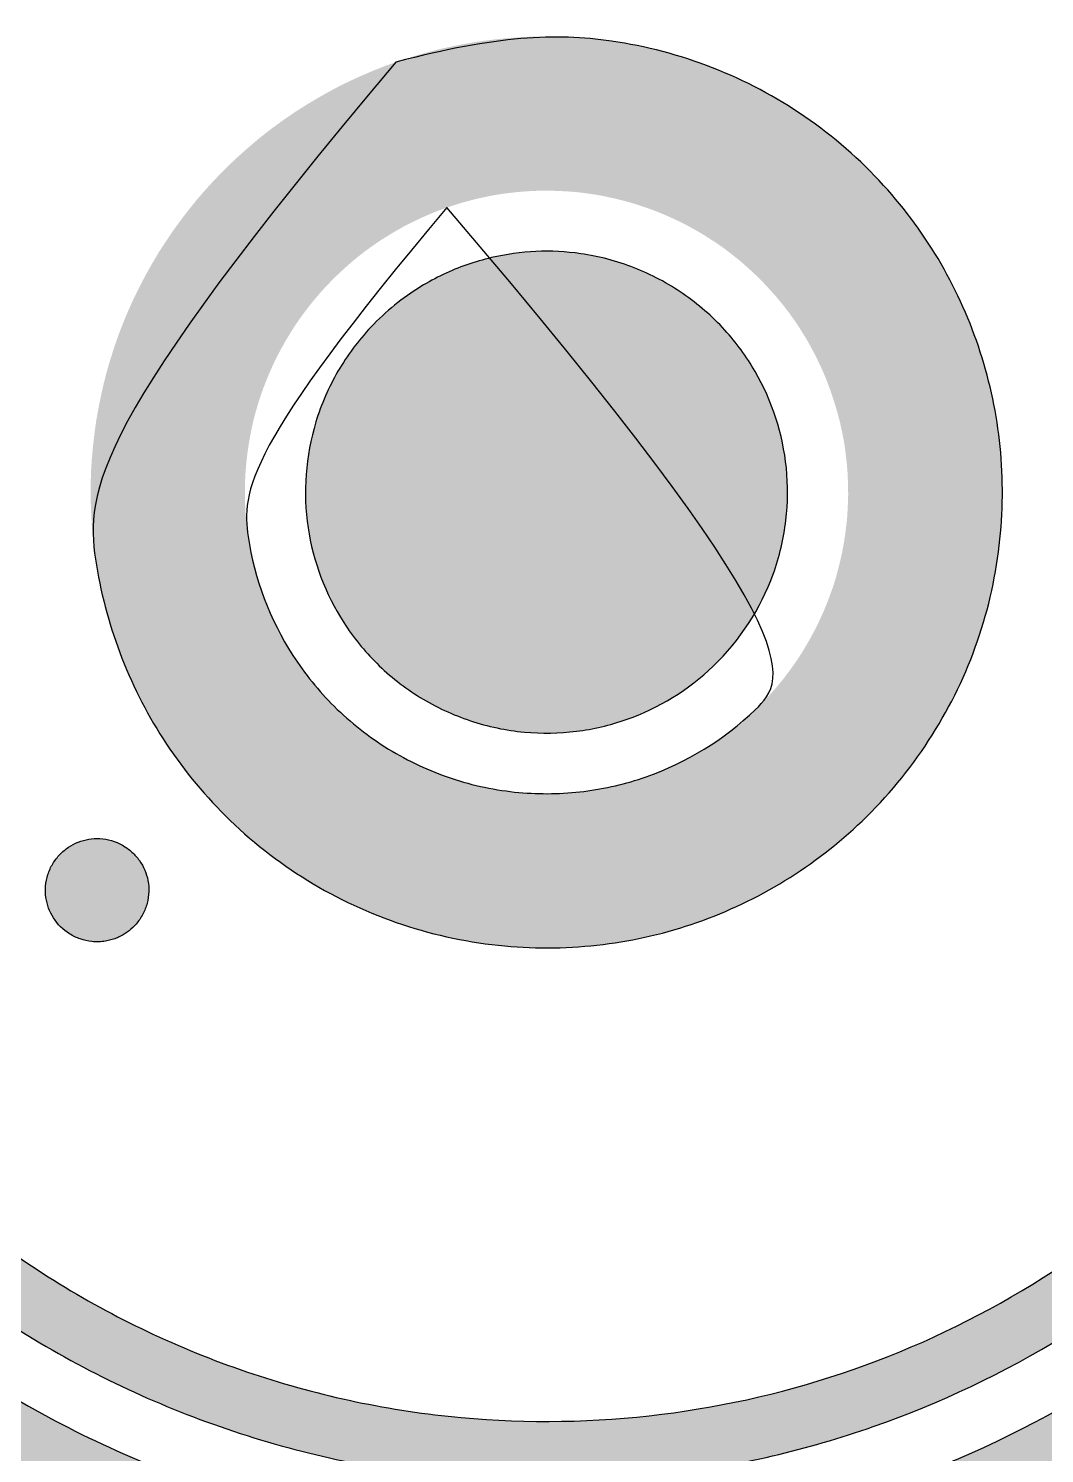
# Model space of a CAD drawing. Header units: inches. Extents: x -37.5 to 58.1, y -26.7 to 54.4.
# Drawn here: x -13.77 to -13.6928, y 30.5658 to 30.6742 of the extents above; entities that cross this region are included whole.
import ezdxf

# ---------------------------------------------------------------- set-up
doc = ezdxf.new("R2010")
doc.units = ezdxf.units.IN
doc.header["$MEASUREMENT"] = 0
doc.layers.add('Default', color=18, linetype='Continuous', true_color=0x000000)
doc.layers.add('etch clear acryl', color=18, linetype='Continuous', true_color=0x000000)

msp = doc.modelspace()

# ---------------------------------------------------------------- hatches: boundary and pattern name
at = {"layer": 'Default'}
h = msp.add_hatch(color=256, dxfattribs=at)
h.paths.add_polyline_path([(-13.81832, 30.65727), (-13.81863, 30.65572), (-13.81891, 30.65417), (-13.81917, 30.65262), (-13.81939, 30.65106), (-13.81959, 30.64949), (-13.81976, 30.64793), (-13.81991, 30.64636), (-13.82002, 30.64479), (-13.82011, 30.64321), (-13.82017, 30.64164), (-13.8202, 30.64006), (-13.8202, 30.63848), (-13.82018, 30.63691), (-13.82013, 30.63533), (-13.81994, 30.63219), (-13.81965, 30.62905), (-13.81925, 30.62592), (-13.81874, 30.62281), (-13.81812, 30.61972), (-13.81777, 30.61818), (-13.81739, 30.61665), (-13.81699, 30.61513), (-13.81656, 30.61361), (-13.8161, 30.6121), (-13.81562, 30.6106), (-13.81511, 30.60911), (-13.81457, 30.60763), (-13.81401, 30.60616), (-13.81342, 30.60469), (-13.8128, 30.60324), (-13.81216, 30.6018), (-13.8115, 30.60037), (-13.81081, 30.59896), (-13.81009, 30.59755), (-13.80935, 30.59616), (-13.8078, 30.59342), (-13.80615, 30.59073), (-13.80442, 30.5881), (-13.80259, 30.58553), (-13.80067, 30.58303), (-13.79968, 30.5818), (-13.79866, 30.5806), (-13.79763, 30.57941), (-13.79658, 30.57823), (-13.7955, 30.57708), (-13.79441, 30.57595), (-13.79329, 30.57483), (-13.79216, 30.57374), (-13.791, 30.57266), (-13.78983, 30.57161), (-13.78864, 30.57058), (-13.78743, 30.56957), (-13.7862, 30.56858), (-13.78496, 30.56761), (-13.77482, 30.55987), (-13.76758, 30.55433), (-13.76749, 30.55427), (-13.81061, 30.53832), (-13.79523, 30.49701), (-13.59271, 30.57237), (-13.64163, 30.61141), (-13.64405, 30.61334), (-13.64342, 30.61637), (-13.64253, 30.62061), (-13.64222, 30.62215), (-13.64194, 30.6237), (-13.64168, 30.62526), (-13.64146, 30.62682), (-13.64126, 30.62838), (-13.64109, 30.62995), (-13.64094, 30.63152), (-13.64083, 30.63309), (-13.64074, 30.63467), (-13.64068, 30.63624), (-13.64065, 30.63782), (-13.64065, 30.63939), (-13.64067, 30.64097), (-13.64072, 30.64254), (-13.64091, 30.64569), (-13.6412, 30.64883), (-13.6416, 30.65196), (-13.64211, 30.65507), (-13.64273, 30.65816), (-13.64308, 30.6597), (-13.64346, 30.66123), (-13.64386, 30.66275), (-13.64429, 30.66427), (-13.64475, 30.66578), (-13.64523, 30.66728), (-13.64574, 30.66877), (-13.64628, 30.67025), (-13.64684, 30.67172), (-13.64743, 30.67318), (-13.64805, 30.67463), (-13.64869, 30.67607), (-13.64935, 30.6775), (-13.65004, 30.67892), (-13.65076, 30.68032), (-13.6515, 30.68171), (-13.65305, 30.68446), (-13.6547, 30.68715), (-13.65644, 30.68978), (-13.65826, 30.69234), (-13.66018, 30.69485), (-13.66117, 30.69607), (-13.66219, 30.69728), (-13.66322, 30.69847), (-13.66427, 30.69964), (-13.66535, 30.7008), (-13.66644, 30.70193), (-13.66756, 30.70304), (-13.66869, 30.70414), (-13.66985, 30.70521), (-13.67102, 30.70627), (-13.67221, 30.7073), (-13.67342, 30.70831), (-13.67465, 30.7093), (-13.67589, 30.71026), (-13.67934, 30.71289), (-13.6818, 30.71477), (-13.68123, 30.71781), (-13.66972, 30.77934), (-13.87225, 30.70398), (-13.85687, 30.66267), (-13.81382, 30.67879), (-13.81384, 30.67868), (-13.81571, 30.66976)], flags=0)
h.paths.add_polyline_path([(-13.75698, 30.71432), (-13.75897, 30.71359), (-13.76093, 30.71281), (-13.76288, 30.71198), (-13.76481, 30.7111), (-13.76671, 30.71017), (-13.76858, 30.70919), (-13.77043, 30.70816), (-13.77225, 30.70708), (-13.77451, 30.70566), (-13.77671, 30.70415), (-13.77886, 30.70258), (-13.78095, 30.70093), (-13.78299, 30.69922), (-13.78498, 30.69744), (-13.7869, 30.69559), (-13.78876, 30.69368), (-13.79031, 30.69199), (-13.7918, 30.69025), (-13.79325, 30.68848), (-13.79465, 30.68666), (-13.79599, 30.6848), (-13.79729, 30.6829), (-13.79852, 30.68097), (-13.7997, 30.679), (-13.80082, 30.677), (-13.80189, 30.67497), (-13.80289, 30.67291), (-13.80384, 30.67082), (-13.80473, 30.6687), (-13.80555, 30.66656), (-13.80631, 30.6644), (-13.80701, 30.66222), (-13.80763, 30.66009), (-13.80818, 30.65795), (-13.80868, 30.65579), (-13.80911, 30.65362), (-13.80949, 30.65144), (-13.8098, 30.64924), (-13.81006, 30.64704), (-13.81025, 30.64484), (-13.81039, 30.64263), (-13.81046, 30.64041), (-13.81047, 30.6382), (-13.81042, 30.63598), (-13.81031, 30.63377), (-13.81014, 30.63157), (-13.80991, 30.62936), (-13.80961, 30.62717), (-13.80927, 30.62508), (-13.80888, 30.623), (-13.80843, 30.62093), (-13.80792, 30.61888), (-13.80736, 30.61684), (-13.80675, 30.61481), (-13.80608, 30.6128), (-13.80536, 30.61081), (-13.80459, 30.60884), (-13.80377, 30.60689), (-13.80289, 30.60496), (-13.80197, 30.60306), (-13.80099, 30.60118), (-13.79997, 30.59933), (-13.7989, 30.5975), (-13.79778, 30.59571), (-13.79658, 30.59389), (-13.79533, 30.59211), (-13.79403, 30.59037), (-13.79268, 30.58866), (-13.79129, 30.58699), (-13.78985, 30.58536), (-13.78837, 30.58376), (-13.78684, 30.58221), (-13.78519, 30.58062), (-13.78349, 30.57908), (-13.78175, 30.57759), (-13.77997, 30.57614), (-13.77814, 30.57475), (-13.77628, 30.57341), (-13.77438, 30.57213), (-13.77245, 30.5709), (-13.77047, 30.56973), (-13.76847, 30.56861), (-13.76644, 30.56755), (-13.76437, 30.56655), (-13.76228, 30.56562), (-13.76017, 30.56474), (-13.75802, 30.56392), (-13.75586, 30.56316), (-13.75367, 30.56247), (-13.75147, 30.56184), (-13.74924, 30.56127), (-13.74701, 30.56077), (-13.74475, 30.56033), (-13.74249, 30.55996), (-13.74022, 30.55965), (-13.73794, 30.5594), (-13.73579, 30.55924), (-13.73364, 30.55913), (-13.73148, 30.55907), (-13.72933, 30.55908), (-13.72717, 30.55915), (-13.72502, 30.55927), (-13.72287, 30.55945), (-13.72073, 30.55969), (-13.71863, 30.55998), (-13.71654, 30.56032), (-13.71447, 30.56072), (-13.7124, 30.56118), (-13.71034, 30.56169), (-13.7083, 30.56225), (-13.70628, 30.56287), (-13.70427, 30.56354), (-13.70227, 30.56427), (-13.70028, 30.56506), (-13.69832, 30.5659), (-13.69637, 30.56679), (-13.69446, 30.56773), (-13.69257, 30.56873), (-13.6907, 30.56977), (-13.68887, 30.57086), (-13.68706, 30.572), (-13.68529, 30.57319), (-13.68354, 30.57443), (-13.68184, 30.57571), (-13.68016, 30.57704), (-13.67852, 30.57841), (-13.67692, 30.57982), (-13.67536, 30.58128), (-13.67373, 30.58289), (-13.67215, 30.58455), (-13.67061, 30.58625), (-13.66912, 30.58799), (-13.66769, 30.58978), (-13.6663, 30.59161), (-13.66497, 30.59348), (-13.66369, 30.59538), (-13.66247, 30.59732), (-13.6613, 30.5993), (-13.66019, 30.6013), (-13.65914, 30.60334), (-13.65814, 30.60541), (-13.65721, 30.6075), (-13.65633, 30.60962), (-13.65552, 30.61177), (-13.65477, 30.61393), (-13.65409, 30.61612), (-13.65346, 30.61833), (-13.6529, 30.62055), (-13.65241, 30.6228), (-13.65198, 30.62505), (-13.65162, 30.62731), (-13.65131, 30.62959), (-13.65109, 30.63175), (-13.65092, 30.63392), (-13.65082, 30.63609), (-13.65077, 30.63827), (-13.65078, 30.64044), (-13.65085, 30.64262), (-13.65098, 30.64479), (-13.65117, 30.64696), (-13.65141, 30.64906), (-13.65171, 30.65115), (-13.65206, 30.65324), (-13.65247, 30.65532), (-13.65293, 30.65738), (-13.65345, 30.65943), (-13.65402, 30.66147), (-13.65465, 30.66349), (-13.65532, 30.6655), (-13.65605, 30.66749), (-13.65684, 30.66945), (-13.65767, 30.6714), (-13.65855, 30.67332), (-13.65949, 30.67522), (-13.66047, 30.67709), (-13.66151, 30.67894), (-13.6626, 30.68077), (-13.66374, 30.68258), (-13.66494, 30.68435), (-13.66617, 30.68609), (-13.66746, 30.6878), (-13.66879, 30.68947), (-13.67016, 30.6911), (-13.67158, 30.6927), (-13.67315, 30.69438), (-13.67477, 30.696), (-13.67643, 30.69758), (-13.67814, 30.69911), (-13.67989, 30.7006), (-13.68168, 30.70203), (-13.68352, 30.70341), (-13.68539, 30.70473), (-13.68729, 30.706), (-13.68924, 30.70722), (-13.69121, 30.70838), (-13.69322, 30.70948), (-13.69526, 30.71053), (-13.69733, 30.71152), (-13.69943, 30.71244), (-13.70155, 30.71331), (-13.7037, 30.71411), (-13.70587, 30.71486), (-13.70806, 30.71554), (-13.71027, 30.71615), (-13.7125, 30.71671), (-13.71474, 30.7172), (-13.717, 30.71762), (-13.71926, 30.71798), (-13.72111, 30.71822), (-13.72296, 30.71842), (-13.72481, 30.71858), (-13.72667, 30.71869), (-13.72853, 30.71876), (-13.73039, 30.71879), (-13.73226, 30.71877), (-13.73412, 30.71871), (-13.73597, 30.71861), (-13.73783, 30.71846), (-13.73968, 30.71827), (-13.74153, 30.71804), (-13.74337, 30.71777), (-13.74521, 30.71745), (-13.74703, 30.71709), (-13.74885, 30.71668), (-13.7509, 30.71617), (-13.75294, 30.71561), (-13.75497, 30.71499)], flags=0)
h = msp.add_hatch(color=256, dxfattribs=at)
h.paths.add_polyline_path([(-13.75546, 30.70997), (-13.75733, 30.70928), (-13.75919, 30.70855), (-13.76102, 30.70777), (-13.76284, 30.70694), (-13.76463, 30.70606), (-13.76639, 30.70514), (-13.76814, 30.70417), (-13.76985, 30.70315), (-13.77198, 30.70181), (-13.77405, 30.70039), (-13.77608, 30.69891), (-13.77805, 30.69736), (-13.77997, 30.69574), (-13.78184, 30.69406), (-13.78365, 30.69232), (-13.78541, 30.69053), (-13.78686, 30.68893), (-13.78828, 30.68729), (-13.78964, 30.68562), (-13.79096, 30.6839), (-13.79222, 30.68215), (-13.79344, 30.68036), (-13.79461, 30.67854), (-13.79572, 30.67669), (-13.79678, 30.6748), (-13.79778, 30.67289), (-13.79873, 30.67095), (-13.79962, 30.66898), (-13.80045, 30.66699), (-13.80123, 30.66497), (-13.80195, 30.66293), (-13.80261, 30.66088), (-13.80319, 30.65887), (-13.80371, 30.65685), (-13.80418, 30.65482), (-13.80459, 30.65277), (-13.80494, 30.65071), (-13.80524, 30.64865), (-13.80548, 30.64657), (-13.80566, 30.6445), (-13.80579, 30.64241), (-13.80585, 30.64033), (-13.80587, 30.63824), (-13.80582, 30.63615), (-13.80572, 30.63407), (-13.80555, 30.63199), (-13.80533, 30.62991), (-13.80506, 30.62785), (-13.80474, 30.62588), (-13.80436, 30.62392), (-13.80394, 30.62197), (-13.80346, 30.62004), (-13.80293, 30.61811), (-13.80236, 30.6162), (-13.80173, 30.61431), (-13.80105, 30.61243), (-13.80032, 30.61058), (-13.79955, 30.60874), (-13.79873, 30.60692), (-13.79785, 30.60513), (-13.79694, 30.60336), (-13.79597, 30.60161), (-13.79496, 30.59989), (-13.79391, 30.5982), (-13.79277, 30.59649), (-13.79159, 30.59481), (-13.79037, 30.59317), (-13.7891, 30.59156), (-13.78779, 30.58999), (-13.78643, 30.58845), (-13.78504, 30.58695), (-13.7836, 30.58548), (-13.78204, 30.58398), (-13.78044, 30.58253), (-13.7788, 30.58112), (-13.77712, 30.57976), (-13.7754, 30.57845), (-13.77365, 30.57719), (-13.77186, 30.57598), (-13.77003, 30.57482), (-13.76818, 30.57372), (-13.76629, 30.57267), (-13.76437, 30.57167), (-13.76243, 30.57073), (-13.76046, 30.56984), (-13.75846, 30.56902), (-13.75644, 30.56825), (-13.7544, 30.56753), (-13.75234, 30.56688), (-13.75027, 30.56629), (-13.74817, 30.56575), (-13.74606, 30.56528), (-13.74394, 30.56486), (-13.74181, 30.56451), (-13.73967, 30.56422), (-13.73752, 30.56399), (-13.73549, 30.56383), (-13.73346, 30.56373), (-13.73143, 30.56368), (-13.7294, 30.56369), (-13.72737, 30.56375), (-13.72534, 30.56386), (-13.72332, 30.56403), (-13.7213, 30.56426), (-13.71932, 30.56453), (-13.71736, 30.56485), (-13.7154, 30.56523), (-13.71345, 30.56566), (-13.71151, 30.56614), (-13.70959, 30.56667), (-13.70768, 30.56725), (-13.70579, 30.56789), (-13.7039, 30.56858), (-13.70203, 30.56932), (-13.70018, 30.57011), (-13.69835, 30.57095), (-13.69654, 30.57184), (-13.69476, 30.57277), (-13.693, 30.57376), (-13.69128, 30.57479), (-13.68957, 30.57586), (-13.6879, 30.57698), (-13.68626, 30.57815), (-13.68465, 30.57936), (-13.68307, 30.58061), (-13.68153, 30.5819), (-13.68002, 30.58323), (-13.67855, 30.5846), (-13.67701, 30.58612), (-13.67552, 30.58768), (-13.67407, 30.58929), (-13.67267, 30.59093), (-13.67132, 30.59262), (-13.67001, 30.59434), (-13.66876, 30.5961), (-13.66755, 30.59789), (-13.6664, 30.59972), (-13.6653, 30.60158), (-13.66425, 30.60347), (-13.66326, 30.60539), (-13.66232, 30.60734), (-13.66144, 30.60931), (-13.66062, 30.61131), (-13.65985, 30.61333), (-13.65915, 30.61537), (-13.6585, 30.61744), (-13.65791, 30.61952), (-13.65739, 30.62161), (-13.65692, 30.62373), (-13.65652, 30.62585), (-13.65617, 30.62798), (-13.65589, 30.63013), (-13.65568, 30.63217), (-13.65552, 30.63421), (-13.65542, 30.63626), (-13.65537, 30.63831), (-13.65538, 30.64036), (-13.65545, 30.64241), (-13.65557, 30.64445), (-13.65575, 30.64649), (-13.65598, 30.64847), (-13.65626, 30.65045), (-13.65659, 30.65241), (-13.65698, 30.65437), (-13.65741, 30.65632), (-13.6579, 30.65825), (-13.65844, 30.66017), (-13.65903, 30.66208), (-13.65967, 30.66397), (-13.66035, 30.66584), (-13.66109, 30.66769), (-13.66188, 30.66953), (-13.66271, 30.67134), (-13.66359, 30.67313), (-13.66452, 30.67489), (-13.66549, 30.67663), (-13.66652, 30.67836), (-13.6676, 30.68006), (-13.66872, 30.68173), (-13.66989, 30.68337), (-13.6711, 30.68498), (-13.67236, 30.68655), (-13.67365, 30.6881), (-13.67499, 30.6896), (-13.67647, 30.69118), (-13.67799, 30.69271), (-13.67956, 30.6942), (-13.68117, 30.69564), (-13.68282, 30.69704), (-13.68451, 30.69839), (-13.68623, 30.69969), (-13.688, 30.70094), (-13.68979, 30.70214), (-13.69162, 30.70328), (-13.69349, 30.70438), (-13.69538, 30.70542), (-13.6973, 30.7064), (-13.69925, 30.70733), (-13.70123, 30.7082), (-13.70323, 30.70902), (-13.70526, 30.70978), (-13.7073, 30.71048), (-13.70937, 30.71112), (-13.71145, 30.7117), (-13.71355, 30.71222), (-13.71566, 30.71268), (-13.71778, 30.71308), (-13.71992, 30.71342), (-13.72166, 30.71365), (-13.7234, 30.71384), (-13.72515, 30.71398), (-13.7269, 30.71409), (-13.72865, 30.71416), (-13.73041, 30.71418), (-13.73216, 30.71417), (-13.73391, 30.71411), (-13.73567, 30.71401), (-13.73742, 30.71388), (-13.73916, 30.7137), (-13.7409, 30.71348), (-13.74264, 30.71322), (-13.74436, 30.71292), (-13.74609, 30.71258), (-13.7478, 30.7122), (-13.74973, 30.71172), (-13.75166, 30.71119), (-13.75357, 30.7106)], flags=0)
h.paths.add_polyline_path([(-13.75394, 30.70562), (-13.75216, 30.70622), (-13.75037, 30.70676), (-13.74857, 30.70726), (-13.74675, 30.70772), (-13.74514, 30.70807), (-13.74352, 30.70839), (-13.7419, 30.70867), (-13.74027, 30.70892), (-13.73864, 30.70912), (-13.737, 30.70929), (-13.73536, 30.70942), (-13.73371, 30.70951), (-13.73207, 30.70956), (-13.73042, 30.70958), (-13.72877, 30.70955), (-13.72713, 30.70949), (-13.72548, 30.70939), (-13.72384, 30.70925), (-13.72221, 30.70908), (-13.72057, 30.70886), (-13.71857, 30.70854), (-13.71657, 30.70817), (-13.71459, 30.70774), (-13.71262, 30.70725), (-13.71067, 30.7067), (-13.70873, 30.7061), (-13.70681, 30.70544), (-13.70491, 30.70473), (-13.70303, 30.70396), (-13.70117, 30.70314), (-13.69934, 30.70227), (-13.69754, 30.70135), (-13.69576, 30.70037), (-13.69401, 30.69934), (-13.69229, 30.69827), (-13.6906, 30.69714), (-13.68895, 30.69597), (-13.68733, 30.69475), (-13.68574, 30.69348), (-13.68419, 30.69217), (-13.68268, 30.69082), (-13.68121, 30.68942), (-13.67978, 30.68798), (-13.67839, 30.6865), (-13.67714, 30.68509), (-13.67592, 30.68364), (-13.67474, 30.68216), (-13.67361, 30.68065), (-13.67251, 30.67911), (-13.67146, 30.67754), (-13.67045, 30.67595), (-13.66948, 30.67432), (-13.66856, 30.67269), (-13.66769, 30.67103), (-13.66686, 30.66935), (-13.66608, 30.66765), (-13.66535, 30.66593), (-13.66465, 30.66419), (-13.66401, 30.66243), (-13.66341, 30.66066), (-13.66286, 30.65887), (-13.66235, 30.65707), (-13.66189, 30.65525), (-13.66148, 30.65343), (-13.66112, 30.65159), (-13.66081, 30.64974), (-13.66055, 30.64789), (-13.66033, 30.64603), (-13.66017, 30.64411), (-13.66005, 30.64219), (-13.65999, 30.64027), (-13.65998, 30.63835), (-13.66002, 30.63642), (-13.66012, 30.6345), (-13.66026, 30.63258), (-13.66046, 30.63067), (-13.66073, 30.62865), (-13.66105, 30.62665), (-13.66143, 30.62466), (-13.66187, 30.62267), (-13.66236, 30.62071), (-13.66291, 30.61875), (-13.66352, 30.61682), (-13.66418, 30.6149), (-13.6649, 30.613), (-13.66567, 30.61112), (-13.6665, 30.60927), (-13.66738, 30.60744), (-13.66831, 30.60564), (-13.6693, 30.60387), (-13.67033, 30.60212), (-13.67141, 30.6004), (-13.67254, 30.59872), (-13.67372, 30.59707), (-13.67495, 30.59545), (-13.67622, 30.59387), (-13.67753, 30.59232), (-13.67889, 30.59082), (-13.68029, 30.58935), (-13.68174, 30.58793), (-13.68312, 30.58664), (-13.68453, 30.58539), (-13.68598, 30.58417), (-13.68746, 30.583), (-13.68897, 30.58187), (-13.69052, 30.58077), (-13.69209, 30.57972), (-13.69368, 30.57871), (-13.69531, 30.57775), (-13.69696, 30.57682), (-13.69863, 30.57594), (-13.70032, 30.57511), (-13.70204, 30.57432), (-13.70378, 30.57358), (-13.70554, 30.57288), (-13.70731, 30.57223), (-13.70909, 30.57164), (-13.71088, 30.57109), (-13.71268, 30.57059), (-13.7145, 30.57014), (-13.71633, 30.56974), (-13.71817, 30.56939), (-13.72002, 30.56908), (-13.72187, 30.56883), (-13.72377, 30.56862), (-13.72567, 30.56846), (-13.72757, 30.56835), (-13.72948, 30.56829), (-13.73138, 30.56828), (-13.73329, 30.56833), (-13.73519, 30.56843), (-13.73709, 30.56858), (-13.73911, 30.56879), (-13.74112, 30.56906), (-13.74312, 30.5694), (-13.74512, 30.56978), (-13.7471, 30.57023), (-13.74906, 30.57073), (-13.75101, 30.57129), (-13.75295, 30.5719), (-13.75486, 30.57257), (-13.75676, 30.57329), (-13.75863, 30.57407), (-13.76048, 30.5749), (-13.76231, 30.57578), (-13.76411, 30.57672), (-13.76588, 30.57771), (-13.76762, 30.57874), (-13.76933, 30.57983), (-13.77102, 30.58097), (-13.77266, 30.58215), (-13.77428, 30.58338), (-13.77586, 30.58466), (-13.7774, 30.58598), (-13.7789, 30.58735), (-13.78036, 30.58875), (-13.78171, 30.59013), (-13.78302, 30.59154), (-13.78429, 30.59298), (-13.78552, 30.59446), (-13.78671, 30.59597), (-13.78786, 30.59751), (-13.78897, 30.59909), (-13.79003, 30.60069), (-13.79102, 30.60228), (-13.79197, 30.60389), (-13.79288, 30.60553), (-13.79374, 30.6072), (-13.79456, 30.60888), (-13.79533, 30.61059), (-13.79606, 30.61231), (-13.79674, 30.61405), (-13.79738, 30.61582), (-13.79797, 30.61759), (-13.79851, 30.61939), (-13.799, 30.62119), (-13.79945, 30.62301), (-13.79985, 30.62484), (-13.8002, 30.62668), (-13.8005, 30.62853), (-13.80076, 30.63047), (-13.80097, 30.63241), (-13.80112, 30.63437), (-13.80122, 30.63632), (-13.80126, 30.63828), (-13.80125, 30.64024), (-13.80119, 30.6422), (-13.80107, 30.64416), (-13.8009, 30.64611), (-13.80067, 30.64805), (-13.80039, 30.64999), (-13.80006, 30.65192), (-13.79967, 30.65384), (-13.79924, 30.65575), (-13.79875, 30.65765), (-13.7982, 30.65953), (-13.79758, 30.66146), (-13.79691, 30.66338), (-13.79618, 30.66527), (-13.7954, 30.66714), (-13.79456, 30.66899), (-13.79367, 30.67081), (-13.79273, 30.67261), (-13.79173, 30.67438), (-13.79069, 30.67612), (-13.7896, 30.67783), (-13.78846, 30.67951), (-13.78727, 30.68115), (-13.78603, 30.68276), (-13.78475, 30.68433), (-13.78342, 30.68587), (-13.78205, 30.68737), (-13.78041, 30.68906), (-13.77871, 30.69069), (-13.77695, 30.69227), (-13.77515, 30.69378), (-13.77329, 30.69524), (-13.77139, 30.69663), (-13.76944, 30.69796), (-13.76745, 30.69922), (-13.76584, 30.70018), (-13.76421, 30.70109), (-13.76255, 30.70196), (-13.76086, 30.70278), (-13.75916, 30.70356), (-13.75744, 30.70429), (-13.7557, 30.70498)], flags=0)
h = msp.add_hatch(color=256, dxfattribs=at)
h.paths.add_polyline_path([(-13.74206, 30.67163), (-13.74292, 30.67132), (-13.74377, 30.67098), (-13.74462, 30.67062), (-13.74545, 30.67024), (-13.74628, 30.66984), (-13.74709, 30.66941), (-13.74789, 30.66896), (-13.74868, 30.66849), (-13.74966, 30.66788), (-13.75062, 30.66722), (-13.75155, 30.66654), (-13.75246, 30.66583), (-13.75334, 30.66508), (-13.7542, 30.66431), (-13.75504, 30.66351), (-13.75584, 30.66268), (-13.75651, 30.66195), (-13.75717, 30.66119), (-13.75779, 30.66042), (-13.7584, 30.65963), (-13.75898, 30.65883), (-13.75954, 30.658), (-13.76008, 30.65717), (-13.76059, 30.65631), (-13.76108, 30.65544), (-13.76154, 30.65456), (-13.76198, 30.65367), (-13.76239, 30.65276), (-13.76277, 30.65185), (-13.76313, 30.65092), (-13.76346, 30.64998), (-13.76376, 30.64903), (-13.76403, 30.64811), (-13.76427, 30.64718), (-13.76448, 30.64624), (-13.76467, 30.6453), (-13.76484, 30.64435), (-13.76497, 30.6434), (-13.76508, 30.64245), (-13.76517, 30.64149), (-13.76523, 30.64053), (-13.76526, 30.63957), (-13.76526, 30.63861), (-13.76524, 30.63765), (-13.76519, 30.63669), (-13.76512, 30.63573), (-13.76502, 30.63478), (-13.76489, 30.63383), (-13.76474, 30.63292), (-13.76457, 30.63202), (-13.76438, 30.63112), (-13.76416, 30.63023), (-13.76391, 30.62934), (-13.76365, 30.62847), (-13.76336, 30.62759), (-13.76305, 30.62673), (-13.76271, 30.62588), (-13.76235, 30.62503), (-13.76198, 30.62419), (-13.76157, 30.62337), (-13.76115, 30.62255), (-13.76071, 30.62175), (-13.76024, 30.62096), (-13.75976, 30.62018), (-13.75924, 30.61939), (-13.75869, 30.61862), (-13.75813, 30.61786), (-13.75755, 30.61712), (-13.75694, 30.6164), (-13.75632, 30.61569), (-13.75567, 30.615), (-13.75501, 30.61432), (-13.7543, 30.61363), (-13.75356, 30.61296), (-13.7528, 30.61232), (-13.75203, 30.61169), (-13.75124, 30.61109), (-13.75043, 30.61051), (-13.74961, 30.60995), (-13.74877, 30.60941), (-13.74791, 30.60891), (-13.74704, 30.60842), (-13.74616, 30.60796), (-13.74527, 30.60753), (-13.74436, 30.60712), (-13.74344, 30.60674), (-13.74251, 30.60639), (-13.74157, 30.60606), (-13.74062, 30.60576), (-13.73967, 30.60549), (-13.7387, 30.60524), (-13.73773, 30.60502), (-13.73675, 30.60483), (-13.73577, 30.60467), (-13.73479, 30.60453), (-13.7338, 30.60443), (-13.73286, 30.60436), (-13.73193, 30.60431), (-13.731, 30.60429), (-13.73006, 30.60429), (-13.72913, 30.60432), (-13.72819, 30.60437), (-13.72726, 30.60445), (-13.72633, 30.60455), (-13.72542, 30.60468), (-13.72452, 30.60483), (-13.72361, 30.605), (-13.72272, 30.6052), (-13.72183, 30.60542), (-13.72094, 30.60566), (-13.72006, 30.60593), (-13.71919, 30.60622), (-13.71832, 30.60654), (-13.71746, 30.60688), (-13.71661, 30.60725), (-13.71577, 30.60763), (-13.71493, 30.60804), (-13.71411, 30.60847), (-13.71331, 30.60893), (-13.71251, 30.6094), (-13.71173, 30.60989), (-13.71096, 30.61041), (-13.7102, 30.61095), (-13.70946, 30.6115), (-13.70873, 30.61208), (-13.70802, 30.61267), (-13.70733, 30.61329), (-13.70665, 30.61392), (-13.70594, 30.61462), (-13.70525, 30.61534), (-13.70459, 30.61607), (-13.70394, 30.61683), (-13.70332, 30.61761), (-13.70272, 30.6184), (-13.70214, 30.61921), (-13.70159, 30.62004), (-13.70106, 30.62088), (-13.70055, 30.62173), (-13.70007, 30.6226), (-13.69961, 30.62349), (-13.69918, 30.62439), (-13.69877, 30.62529), (-13.69839, 30.62621), (-13.69804, 30.62714), (-13.69772, 30.62808), (-13.69742, 30.62903), (-13.69715, 30.62999), (-13.69691, 30.63096), (-13.69669, 30.63193), (-13.69651, 30.63291), (-13.69635, 30.63389), (-13.69622, 30.63488), (-13.69612, 30.63581), (-13.69605, 30.63676), (-13.696, 30.6377), (-13.69598, 30.63864), (-13.69599, 30.63959), (-13.69602, 30.64053), (-13.69607, 30.64147), (-13.69615, 30.64241), (-13.69626, 30.64332), (-13.69639, 30.64423), (-13.69654, 30.64514), (-13.69672, 30.64604), (-13.69692, 30.64693), (-13.69714, 30.64782), (-13.69739, 30.64871), (-13.69766, 30.64958), (-13.69796, 30.65045), (-13.69827, 30.65132), (-13.69861, 30.65217), (-13.69897, 30.65301), (-13.69936, 30.65385), (-13.69976, 30.65467), (-13.70019, 30.65548), (-13.70064, 30.65629), (-13.70111, 30.65708), (-13.70161, 30.65786), (-13.70213, 30.65863), (-13.70266, 30.65939), (-13.70322, 30.66013), (-13.7038, 30.66085), (-13.70439, 30.66156), (-13.70501, 30.66226), (-13.70569, 30.66298), (-13.70639, 30.66369), (-13.70711, 30.66437), (-13.70786, 30.66504), (-13.70861, 30.66568), (-13.70939, 30.6663), (-13.71019, 30.6669), (-13.711, 30.66748), (-13.71183, 30.66803), (-13.71267, 30.66855), (-13.71353, 30.66906), (-13.7144, 30.66954), (-13.71528, 30.66999), (-13.71618, 30.67042), (-13.71709, 30.67082), (-13.71801, 30.6712), (-13.71894, 30.67154), (-13.71989, 30.67187), (-13.72084, 30.67216), (-13.7218, 30.67243), (-13.72276, 30.67267), (-13.72373, 30.67288), (-13.72471, 30.67307), (-13.72569, 30.67322), (-13.7265, 30.67333), (-13.7273, 30.67341), (-13.7281, 30.67348), (-13.72891, 30.67353), (-13.72972, 30.67356), (-13.73052, 30.67357), (-13.73133, 30.67357), (-13.73214, 30.67354), (-13.73295, 30.67349), (-13.73375, 30.67343), (-13.73455, 30.67335), (-13.73535, 30.67325), (-13.73615, 30.67313), (-13.73695, 30.67299), (-13.73774, 30.67283), (-13.73853, 30.67266), (-13.73942, 30.67244), (-13.74031, 30.67219), (-13.74119, 30.67192)], flags=0)
h.paths.add_polyline_path([(-13.73819, 30.66057), (-13.73761, 30.66076), (-13.73703, 30.66094), (-13.73644, 30.6611), (-13.73586, 30.66125), (-13.73533, 30.66136), (-13.73481, 30.66147), (-13.73428, 30.66156), (-13.73375, 30.66164), (-13.73322, 30.6617), (-13.73269, 30.66176), (-13.73216, 30.6618), (-13.73163, 30.66183), (-13.73109, 30.66185), (-13.73056, 30.66185), (-13.73002, 30.66184), (-13.72949, 30.66182), (-13.72896, 30.66179), (-13.72842, 30.66175), (-13.72789, 30.66169), (-13.72736, 30.66162), (-13.72671, 30.66152), (-13.72607, 30.66139), (-13.72542, 30.66125), (-13.72478, 30.66109), (-13.72415, 30.66092), (-13.72352, 30.66072), (-13.7229, 30.66051), (-13.72228, 30.66028), (-13.72167, 30.66003), (-13.72107, 30.65976), (-13.72047, 30.65948), (-13.71989, 30.65918), (-13.71931, 30.65886), (-13.71874, 30.65853), (-13.71819, 30.65818), (-13.71764, 30.65782), (-13.7171, 30.65744), (-13.71658, 30.65704), (-13.71606, 30.65663), (-13.71556, 30.6562), (-13.71507, 30.65576), (-13.71459, 30.65531), (-13.71413, 30.65484), (-13.71368, 30.65436), (-13.71327, 30.6539), (-13.71287, 30.65343), (-13.71249, 30.65296), (-13.71212, 30.65247), (-13.71177, 30.65197), (-13.71143, 30.65146), (-13.7111, 30.65094), (-13.71078, 30.65041), (-13.71049, 30.64988), (-13.7102, 30.64934), (-13.70994, 30.6488), (-13.70968, 30.64825), (-13.70944, 30.64769), (-13.70922, 30.64712), (-13.70901, 30.64655), (-13.70882, 30.64598), (-13.70864, 30.6454), (-13.70847, 30.64481), (-13.70832, 30.64422), (-13.70819, 30.64363), (-13.70807, 30.64304), (-13.70797, 30.64244), (-13.70789, 30.64184), (-13.70782, 30.64123), (-13.70776, 30.64061), (-13.70773, 30.63999), (-13.70771, 30.63936), (-13.7077, 30.63874), (-13.70772, 30.63811), (-13.70775, 30.63749), (-13.70779, 30.63687), (-13.70786, 30.63625), (-13.70795, 30.63559), (-13.70805, 30.63494), (-13.70817, 30.6343), (-13.70832, 30.63365), (-13.70848, 30.63302), (-13.70865, 30.63238), (-13.70885, 30.63175), (-13.70907, 30.63113), (-13.7093, 30.63052), (-13.70955, 30.62991), (-13.70982, 30.62931), (-13.7101, 30.62871), (-13.71041, 30.62813), (-13.71073, 30.62755), (-13.71106, 30.62699), (-13.71141, 30.62643), (-13.71178, 30.62588), (-13.71216, 30.62535), (-13.71256, 30.62482), (-13.71297, 30.62431), (-13.7134, 30.62381), (-13.71384, 30.62332), (-13.71429, 30.62284), (-13.71476, 30.62238), (-13.71521, 30.62196), (-13.71567, 30.62156), (-13.71614, 30.62116), (-13.71662, 30.62078), (-13.71711, 30.62041), (-13.71761, 30.62006), (-13.71812, 30.61972), (-13.71864, 30.61939), (-13.71916, 30.61908), (-13.7197, 30.61878), (-13.72024, 30.61849), (-13.72079, 30.61822), (-13.72135, 30.61797), (-13.72191, 30.61772), (-13.72248, 30.6175), (-13.72306, 30.61729), (-13.72364, 30.6171), (-13.72422, 30.61692), (-13.7248, 30.61676), (-13.72539, 30.61661), (-13.72599, 30.61648), (-13.72658, 30.61636), (-13.72718, 30.61627), (-13.72778, 30.61618), (-13.7284, 30.61611), (-13.72901, 30.61606), (-13.72963, 30.61603), (-13.73025, 30.61601), (-13.73087, 30.61601), (-13.73149, 30.61602), (-13.73211, 30.61605), (-13.73272, 30.6161), (-13.73338, 30.61617), (-13.73403, 30.61626), (-13.73468, 30.61637), (-13.73533, 30.61649), (-13.73597, 30.61664), (-13.73661, 30.6168), (-13.73724, 30.61698), (-13.73787, 30.61718), (-13.73849, 30.6174), (-13.7391, 30.61763), (-13.73971, 30.61788), (-13.74031, 30.61815), (-13.7409, 30.61844), (-13.74149, 30.61874), (-13.74206, 30.61906), (-13.74263, 30.6194), (-13.74318, 30.61975), (-13.74373, 30.62012), (-13.74426, 30.62051), (-13.74479, 30.62091), (-13.7453, 30.62132), (-13.7458, 30.62175), (-13.74629, 30.62219), (-13.74676, 30.62265), (-13.7472, 30.62309), (-13.74762, 30.62355), (-13.74804, 30.62402), (-13.74844, 30.6245), (-13.74882, 30.62499), (-13.7492, 30.62549), (-13.74955, 30.626), (-13.7499, 30.62652), (-13.75022, 30.62704), (-13.75053, 30.62756), (-13.75082, 30.62809), (-13.7511, 30.62863), (-13.75137, 30.62918), (-13.75162, 30.62973), (-13.75185, 30.63029), (-13.75208, 30.63086), (-13.75228, 30.63143), (-13.75247, 30.63201), (-13.75265, 30.63259), (-13.75281, 30.63317), (-13.75296, 30.63376), (-13.75308, 30.63436), (-13.7532, 30.63495), (-13.7533, 30.63555), (-13.75338, 30.63618), (-13.75345, 30.63681), (-13.7535, 30.63745), (-13.75353, 30.63808), (-13.75354, 30.63872), (-13.75354, 30.63935), (-13.75352, 30.63999), (-13.75348, 30.64062), (-13.75342, 30.64126), (-13.75335, 30.64189), (-13.75326, 30.64252), (-13.75315, 30.64314), (-13.75303, 30.64377), (-13.75289, 30.64439), (-13.75273, 30.645), (-13.75255, 30.64561), (-13.75235, 30.64624), (-13.75213, 30.64686), (-13.75189, 30.64747), (-13.75164, 30.64808), (-13.75137, 30.64868), (-13.75108, 30.64927), (-13.75077, 30.64986), (-13.75045, 30.65043), (-13.75011, 30.65099), (-13.74976, 30.65155), (-13.74939, 30.65209), (-13.749, 30.65263), (-13.7486, 30.65315), (-13.74818, 30.65366), (-13.74775, 30.65416), (-13.74731, 30.65464), (-13.74678, 30.65519), (-13.74622, 30.65572), (-13.74566, 30.65623), (-13.74507, 30.65673), (-13.74447, 30.6572), (-13.74385, 30.65765), (-13.74322, 30.65808), (-13.74257, 30.65849), (-13.74205, 30.6588), (-13.74152, 30.6591), (-13.74098, 30.65938), (-13.74044, 30.65964), (-13.73988, 30.6599), (-13.73932, 30.66014), (-13.73876, 30.66036)], flags=0)
for points in [[(-13.73667, 30.65622), (-13.73712, 30.65605), (-13.73758, 30.65587), (-13.73802, 30.65568), (-13.73846, 30.65548), (-13.7389, 30.65527), (-13.73933, 30.65504), (-13.73975, 30.65481), (-13.74017, 30.65456), (-13.74069, 30.65423), (-13.74119, 30.65389), (-13.74169, 30.65353), (-13.74217, 30.65315), (-13.74264, 30.65276), (-13.74309, 30.65235), (-13.74353, 30.65192), (-13.74396, 30.65149), (-13.74431, 30.6511), (-13.74466, 30.6507), (-13.74499, 30.65029), (-13.74531, 30.64988), (-13.74562, 30.64945), (-13.74591, 30.64901), (-13.7462, 30.64857), (-13.74647, 30.64812), (-13.74673, 30.64766), (-13.74697, 30.64719), (-13.7472, 30.64672), (-13.74742, 30.64624), (-13.74762, 30.64576), (-13.74781, 30.64527), (-13.74798, 30.64477), (-13.74814, 30.64427), (-13.74829, 30.64378), (-13.74841, 30.64329), (-13.74853, 30.6428), (-13.74863, 30.6423), (-13.74871, 30.6418), (-13.74878, 30.64129), (-13.74884, 30.64079), (-13.74889, 30.64028), (-13.74892, 30.63978), (-13.74894, 30.63927), (-13.74894, 30.63876), (-13.74893, 30.63825), (-13.7489, 30.63775), (-13.74886, 30.63724), (-13.74881, 30.63673), (-13.74874, 30.63623), (-13.74866, 30.63575), (-13.74857, 30.63527), (-13.74847, 30.6348), (-13.74835, 30.63433), (-13.74822, 30.63386), (-13.74808, 30.6334), (-13.74793, 30.63294), (-13.74777, 30.63248), (-13.74759, 30.63203), (-13.7474, 30.63158), (-13.7472, 30.63114), (-13.74699, 30.6307), (-13.74676, 30.63027), (-13.74653, 30.62984), (-13.74628, 30.62943), (-13.74603, 30.62901), (-13.74575, 30.6286), (-13.74546, 30.62819), (-13.74517, 30.62779), (-13.74486, 30.6274), (-13.74454, 30.62701), (-13.74421, 30.62664), (-13.74387, 30.62628), (-13.74352, 30.62592), (-13.74314, 30.62555), (-13.74275, 30.6252), (-13.74235, 30.62486), (-13.74194, 30.62453), (-13.74152, 30.62421), (-13.7411, 30.6239), (-13.74066, 30.62361), (-13.74022, 30.62332), (-13.73976, 30.62305), (-13.7393, 30.6228), (-13.73884, 30.62256), (-13.73836, 30.62233), (-13.73789, 30.62211), (-13.7374, 30.62191), (-13.73691, 30.62172), (-13.73641, 30.62155), (-13.73591, 30.62139), (-13.7354, 30.62125), (-13.73489, 30.62112), (-13.73438, 30.621), (-13.73386, 30.6209), (-13.73335, 30.62081), (-13.73282, 30.62074), (-13.7323, 30.62069), (-13.73181, 30.62065), (-13.73131, 30.62062), (-13.73082, 30.62061), (-13.73033, 30.62061), (-13.72983, 30.62063), (-13.72934, 30.62066), (-13.72885, 30.6207), (-13.72835, 30.62075), (-13.72787, 30.62082), (-13.72739, 30.6209), (-13.72692, 30.62099), (-13.72644, 30.62109), (-13.72597, 30.62121), (-13.7255, 30.62134), (-13.72504, 30.62148), (-13.72458, 30.62164), (-13.72412, 30.6218), (-13.72366, 30.62198), (-13.72321, 30.62218), (-13.72277, 30.62238), (-13.72233, 30.6226), (-13.72189, 30.62283), (-13.72147, 30.62307), (-13.72105, 30.62332), (-13.72063, 30.62358), (-13.72022, 30.62385), (-13.71982, 30.62413), (-13.71943, 30.62443), (-13.71905, 30.62473), (-13.71867, 30.62505), (-13.71831, 30.62537), (-13.71795, 30.6257), (-13.71757, 30.62607), (-13.71721, 30.62645), (-13.71686, 30.62684), (-13.71652, 30.62725), (-13.71619, 30.62766), (-13.71587, 30.62807), (-13.71556, 30.6285), (-13.71527, 30.62894), (-13.71499, 30.62938), (-13.71472, 30.62984), (-13.71447, 30.6303), (-13.71423, 30.63076), (-13.714, 30.63124), (-13.71378, 30.63172), (-13.71358, 30.63221), (-13.7134, 30.6327), (-13.71323, 30.63319), (-13.71307, 30.6337), (-13.71293, 30.6342), (-13.7128, 30.63471), (-13.71268, 30.63523), (-13.71259, 30.63574), (-13.7125, 30.63626), (-13.71243, 30.63679), (-13.71238, 30.63728), (-13.71234, 30.63778), (-13.71232, 30.63828), (-13.71231, 30.63878), (-13.71231, 30.63928), (-13.71233, 30.63977), (-13.71236, 30.64027), (-13.7124, 30.64077), (-13.71245, 30.64125), (-13.71252, 30.64173), (-13.7126, 30.64221), (-13.7127, 30.64269), (-13.7128, 30.64316), (-13.71292, 30.64363), (-13.71305, 30.6441), (-13.7132, 30.64456), (-13.71335, 30.64502), (-13.71352, 30.64548), (-13.7137, 30.64593), (-13.71389, 30.64638), (-13.71409, 30.64682), (-13.71431, 30.64725), (-13.71453, 30.64768), (-13.71477, 30.6481), (-13.71502, 30.64853), (-13.71528, 30.64894), (-13.71556, 30.64935), (-13.71584, 30.64975), (-13.71614, 30.65014), (-13.71644, 30.65052), (-13.71676, 30.6509), (-13.71708, 30.65126), (-13.71744, 30.65165), (-13.71781, 30.65202), (-13.71819, 30.65238), (-13.71859, 30.65273), (-13.71899, 30.65307), (-13.7194, 30.6534), (-13.71982, 30.65372), (-13.72025, 30.65402), (-13.72069, 30.65431), (-13.72113, 30.65459), (-13.72158, 30.65486), (-13.72205, 30.65511), (-13.72251, 30.65535), (-13.72299, 30.65558), (-13.72347, 30.65579), (-13.72396, 30.65599), (-13.72445, 30.65617), (-13.72495, 30.65634), (-13.72545, 30.6565), (-13.72596, 30.65664), (-13.72647, 30.65677), (-13.72698, 30.65688), (-13.7275, 30.65698), (-13.72802, 30.65706), (-13.72844, 30.65712), (-13.72887, 30.65716), (-13.72929, 30.6572), (-13.72972, 30.65722), (-13.73014, 30.65724), (-13.73057, 30.65724), (-13.731, 30.65724), (-13.73142, 30.65723), (-13.73185, 30.6572), (-13.73228, 30.65717), (-13.7327, 30.65713), (-13.73312, 30.65707), (-13.73355, 30.65701), (-13.73397, 30.65694), (-13.73439, 30.65686), (-13.7348, 30.65676), (-13.73528, 30.65665), (-13.73574, 30.65652), (-13.73621, 30.65637)], [(-13.76333, 30.60502), (-13.76323, 30.60506), (-13.76313, 30.6051), (-13.76304, 30.60514), (-13.76295, 30.60519), (-13.76287, 30.60523), (-13.76279, 30.60528), (-13.76271, 30.60533), (-13.76263, 30.60538), (-13.76256, 30.60543), (-13.76248, 30.60548), (-13.76241, 30.60553), (-13.76233, 30.60559), (-13.76226, 30.60565), (-13.76219, 30.60571), (-13.76212, 30.60577), (-13.76206, 30.60583), (-13.76199, 30.60589), (-13.76193, 30.60596), (-13.76187, 30.60602), (-13.7618, 30.60609), (-13.76173, 30.60618), (-13.76166, 30.60627), (-13.76159, 30.60636), (-13.76153, 30.60645), (-13.76147, 30.60654), (-13.76141, 30.60664), (-13.76135, 30.60674), (-13.7613, 30.60684), (-13.76125, 30.60694), (-13.7612, 30.60704), (-13.76115, 30.60714), (-13.76111, 30.60725), (-13.76107, 30.60735), (-13.76103, 30.60746), (-13.761, 30.60757), (-13.76097, 30.60768), (-13.76094, 30.60778), (-13.76092, 30.60789), (-13.7609, 30.60801), (-13.76088, 30.60812), (-13.76087, 30.60823), (-13.76086, 30.60834), (-13.76085, 30.60845), (-13.76084, 30.60857), (-13.76084, 30.60867), (-13.76084, 30.60878), (-13.76085, 30.60888), (-13.76085, 30.60899), (-13.76086, 30.60909), (-13.76088, 30.6092), (-13.76089, 30.6093), (-13.76091, 30.6094), (-13.76093, 30.6095), (-13.76096, 30.60961), (-13.76098, 30.60971), (-13.76101, 30.60981), (-13.76104, 30.60991), (-13.76108, 30.61), (-13.76111, 30.6101), (-13.76115, 30.6102), (-13.76119, 30.61029), (-13.76124, 30.61039), (-13.76128, 30.61048), (-13.76133, 30.61057), (-13.76139, 30.61066), (-13.76144, 30.61075), (-13.7615, 30.61084), (-13.76155, 30.61092), (-13.76162, 30.61101), (-13.76168, 30.6111), (-13.76175, 30.61118), (-13.76182, 30.61126), (-13.76189, 30.61134), (-13.76196, 30.61142), (-13.76204, 30.61149), (-13.76212, 30.61157), (-13.7622, 30.61164), (-13.76229, 30.61171), (-13.76238, 30.61178), (-13.76247, 30.61185), (-13.76256, 30.61192), (-13.76265, 30.61198), (-13.76275, 30.61204), (-13.76285, 30.61209), (-13.76295, 30.61215), (-13.76305, 30.6122), (-13.76315, 30.61225), (-13.76325, 30.61229), (-13.76336, 30.61233), (-13.76346, 30.61237), (-13.76357, 30.61241), (-13.76368, 30.61244), (-13.76379, 30.61247), (-13.7639, 30.6125), (-13.76401, 30.61252), (-13.76412, 30.61254), (-13.76423, 30.61256), (-13.76434, 30.61257), (-13.76445, 30.61258), (-13.76457, 30.61259), (-13.76467, 30.6126), (-13.76478, 30.6126), (-13.76488, 30.61259), (-13.76499, 30.61259), (-13.76509, 30.61258), (-13.76519, 30.61257), (-13.7653, 30.61256), (-13.7654, 30.61254), (-13.76551, 30.61253), (-13.76561, 30.61251), (-13.76571, 30.61248), (-13.76581, 30.61245), (-13.76591, 30.61243), (-13.76601, 30.61239), (-13.76611, 30.61236), (-13.76621, 30.61232), (-13.76631, 30.61228), (-13.7664, 30.61224), (-13.7665, 30.6122), (-13.76659, 30.61215), (-13.76668, 30.6121), (-13.76677, 30.61205), (-13.76686, 30.61199), (-13.76695, 30.61194), (-13.76703, 30.61188), (-13.76712, 30.61181), (-13.7672, 30.61175), (-13.76729, 30.61168), (-13.76737, 30.61161), (-13.76745, 30.61154), (-13.76752, 30.61147), (-13.7676, 30.61139), (-13.76767, 30.61131), (-13.76775, 30.61123), (-13.76782, 30.61114), (-13.76789, 30.61105), (-13.76796, 30.61096), (-13.76802, 30.61087), (-13.76808, 30.61077), (-13.76814, 30.61068), (-13.7682, 30.61058), (-13.76825, 30.61048), (-13.7683, 30.61038), (-13.76835, 30.61028), (-13.7684, 30.61017), (-13.76844, 30.61007), (-13.76848, 30.60996), (-13.76851, 30.60986), (-13.76854, 30.60975), (-13.76857, 30.60964), (-13.7686, 30.60953), (-13.76862, 30.60942), (-13.76864, 30.60931), (-13.76866, 30.6092), (-13.76867, 30.60909), (-13.76868, 30.60897), (-13.76869, 30.60887), (-13.76869, 30.60876), (-13.7687, 30.60865), (-13.76869, 30.60855), (-13.76869, 30.60844), (-13.76868, 30.60833), (-13.76867, 30.60823), (-13.76866, 30.60812), (-13.76864, 30.60802), (-13.76862, 30.60791), (-13.7686, 30.60781), (-13.76858, 30.60771), (-13.76855, 30.60761), (-13.76852, 30.60751), (-13.76849, 30.60741), (-13.76845, 30.60731), (-13.76842, 30.60722), (-13.76838, 30.60712), (-13.76833, 30.60703), (-13.76829, 30.60693), (-13.76824, 30.60684), (-13.76819, 30.60675), (-13.76814, 30.60666), (-13.76809, 30.60657), (-13.76803, 30.60648), (-13.76796, 30.60639), (-13.7679, 30.6063), (-13.76783, 30.60621), (-13.76776, 30.60613), (-13.76769, 30.60605), (-13.76762, 30.60597), (-13.76754, 30.60589), (-13.76746, 30.60581), (-13.76738, 30.60574), (-13.7673, 30.60567), (-13.76722, 30.6056), (-13.76713, 30.60553), (-13.76704, 30.60547), (-13.76695, 30.60541), (-13.76686, 30.60535), (-13.76677, 30.60529), (-13.76667, 30.60523), (-13.76657, 30.60518), (-13.76647, 30.60513), (-13.76637, 30.60508), (-13.76626, 30.60504), (-13.76616, 30.605), (-13.76605, 30.60496), (-13.76594, 30.60492), (-13.76584, 30.60489), (-13.76573, 30.60486), (-13.76562, 30.60484), (-13.76551, 30.60481), (-13.7654, 30.60479), (-13.76528, 30.60478), (-13.76517, 30.60476), (-13.76504, 30.60475), (-13.76491, 30.60475), (-13.76478, 30.60474), (-13.76465, 30.60474), (-13.76452, 30.60475), (-13.76439, 30.60476), (-13.76426, 30.60478), (-13.76413, 30.6048), (-13.76402, 30.60481), (-13.76392, 30.60484), (-13.76382, 30.60486), (-13.76372, 30.60489), (-13.76362, 30.60491), (-13.76352, 30.60495), (-13.76342, 30.60498)]]:
    msp.add_hatch(color=256, dxfattribs=at).paths.add_polyline_path(points, flags=0)

# ---------------------------------------------------------------- linework, layer by layer
at = {"layer": 'etch clear acryl'}
for points, knots in [([(-13.75698, 30.71432), (-13.73918, 30.71895), (-13.72288, 30.71966), (-13.70129, 30.71396), (-13.68499, 30.70531), (-13.67138, 30.69346), (-13.65765, 30.67471), (-13.65048, 30.65254), (-13.65069, 30.6292), (-13.65626, 30.60552), (-13.67292, 30.57994), (-13.69844, 30.56428), (-13.72076, 30.55907), (-13.73836, 30.55877), (-13.75608, 30.5625), (-13.77281, 30.57029), (-13.78709, 30.58152), (-13.80179, 30.59965), (-13.81221, 30.62731), (-13.80998, 30.65717), (-13.80031, 30.67935), (-13.78867, 30.69497), (-13.77832, 30.70338), (-13.75698, 30.71432)], [0, 0, 0, 0, 0.225513, 0.364395, 0.503259, 0.642141, 0.771499, 1.027855, 1.159591, 1.298475, 1.576222, 1.834944, 1.963123, 2.093672, 2.232555, 2.37142, 2.510304, 2.642037, 2.898392, 3.166636, 3.305498, 3.444378, 3.605799, 3.605799, 3.605799, 3.605799]), ([(-13.75546, 30.70997), (-13.73869, 30.71434), (-13.72333, 30.71501), (-13.70299, 30.70964), (-13.68762, 30.70149), (-13.67479, 30.69031), (-13.66186, 30.67264), (-13.6551, 30.65176), (-13.6553, 30.62976), (-13.66055, 30.60745), (-13.67625, 30.58334), (-13.7003, 30.56858), (-13.72133, 30.56368), (-13.73792, 30.5634), (-13.75462, 30.56691), (-13.77038, 30.57425), (-13.78384, 30.58483), (-13.79769, 30.60191), (-13.8075, 30.62798), (-13.80541, 30.65612), (-13.79629, 30.67702), (-13.78532, 30.69174), (-13.77557, 30.69966), (-13.75546, 30.70997)], [0, 0, 0, 0, 0.225513, 0.364395, 0.503259, 0.642141, 0.771499, 1.027855, 1.159591, 1.298475, 1.576222, 1.834944, 1.963123, 2.093672, 2.232555, 2.37142, 2.510304, 2.642037, 2.898392, 3.166636, 3.305498, 3.444378, 3.605799, 3.605799, 3.605799, 3.605799]), ([(-13.75394, 30.70562), (-13.73819, 30.70972), (-13.72377, 30.71035), (-13.70468, 30.70531), (-13.69025, 30.69766), (-13.67821, 30.68717), (-13.66607, 30.67058), (-13.65972, 30.65097), (-13.65991, 30.63032), (-13.66483, 30.60938), (-13.67957, 30.58674), (-13.70215, 30.57289), (-13.7219, 30.56828), (-13.73747, 30.56802), (-13.75315, 30.57131), (-13.76795, 30.57821), (-13.78058, 30.58814), (-13.79358, 30.60418), (-13.8028, 30.62865), (-13.80083, 30.65506), (-13.79227, 30.67469), (-13.78198, 30.68851), (-13.77282, 30.69594), (-13.75394, 30.70562)], [0, 0, 0, 0, 0.225513, 0.364395, 0.503259, 0.642141, 0.771499, 1.027855, 1.159591, 1.298475, 1.576222, 1.834944, 1.963123, 2.093672, 2.232555, 2.37142, 2.510304, 2.642037, 2.898392, 3.166636, 3.305498, 3.444378, 3.605799, 3.605799, 3.605799, 3.605799]), ([(-13.74206, 30.67163), (-13.73434, 30.67364), (-13.72726, 30.67395), (-13.7179, 30.67148), (-13.71083, 30.66773), (-13.70492, 30.66258), (-13.69897, 30.65445), (-13.69586, 30.64483), (-13.69595, 30.63471), (-13.69836, 30.62444), (-13.70559, 30.61334), (-13.71666, 30.60654), (-13.72634, 30.60428), (-13.73398, 30.60416), (-13.74167, 30.60577), (-13.74893, 30.60915), (-13.75512, 30.61402), (-13.7615, 30.62189), (-13.76602, 30.63389), (-13.76525, 30.64413), (-13.74206, 30.67163)], [0, 0, 0, 0, 0.256788, 0.414931, 0.573053, 0.731196, 0.878494, 1.170402, 1.320408, 1.478553, 1.79482, 2.089423, 2.235378, 2.384031, 2.542176, 2.700299, 2.858444, 3.008446, 3.300354, 3.605799, 3.605799, 3.605799, 3.605799]), ([(-13.73819, 30.66057), (-13.71026, 30.62783), (-13.71406, 30.622), (-13.72139, 30.6175), (-13.72779, 30.61601), (-13.73284, 30.61592), (-13.73793, 30.61699), (-13.74273, 30.61923), (-13.74683, 30.62245), (-13.75105, 30.62765), (-13.75404, 30.63559), (-13.75354, 30.64237), (-13.73819, 30.66057)], [0, 0, 0, 0, 0.53609, 1.035458, 1.28286, 1.534836, 1.802899, 2.070926, 2.338991, 2.593254, 3.088052, 3.605799, 3.605799, 3.605799, 3.605799]), ([(-13.73667, 30.65622), (-13.73606, 30.65643), (-13.73324, 30.65725), (-13.72885, 30.65745), (-13.7239, 30.65614), (-13.72016, 30.65415), (-13.71703, 30.65143), (-13.71389, 30.64713), (-13.71224, 30.64205), (-13.71229, 30.6367), (-13.71357, 30.63127), (-13.71739, 30.6254), (-13.72324, 30.62181), (-13.72836, 30.62061), (-13.7324, 30.62054), (-13.73646, 30.6214), (-13.7403, 30.62319), (-13.74358, 30.62576), (-13.74695, 30.62992), (-13.74934, 30.63626), (-13.74883, 30.64311), (-13.74661, 30.6482), (-13.74394, 30.65178), (-13.74106, 30.65412), (-13.73848, 30.65551), (-13.73728, 30.65601), (-13.73667, 30.65622)], [0, 0, 0, 0, 0.060845, 0.274942, 0.406794, 0.538628, 0.670479, 0.793289, 1.036667, 1.161734, 1.293588, 1.557275, 1.802899, 1.92459, 2.048529, 2.180382, 2.312217, 2.44407, 2.569135, 2.812512, 3.067177, 3.19901, 3.330859, 3.484108, 3.544953, 3.605799, 3.605799, 3.605799, 3.605799]), ([(-13.76333, 30.60502), (-13.7632, 30.60507), (-13.76263, 30.60533), (-13.76189, 30.60591), (-13.76127, 30.60682), (-13.76094, 30.60767), (-13.76081, 30.60854), (-13.7609, 30.60968), (-13.76135, 30.61074), (-13.76211, 30.6116), (-13.76308, 30.6123), (-13.76452, 30.61272), (-13.76597, 30.61248), (-13.76697, 30.61196), (-13.76763, 30.6114), (-13.76817, 30.6107), (-13.76854, 30.60987), (-13.76872, 30.60899), (-13.76868, 30.60784), (-13.76818, 30.60648), (-13.76714, 30.60544), (-13.76606, 30.60493), (-13.76513, 30.60472), (-13.76433, 30.60474), (-13.76372, 30.60488), (-13.76346, 30.60497), (-13.76333, 30.60502)], [0, 0, 0, 0, 0.060845, 0.274942, 0.406794, 0.538628, 0.670479, 0.793289, 1.036667, 1.161734, 1.293588, 1.557275, 1.802899, 1.92459, 2.048529, 2.180382, 2.312217, 2.44407, 2.569135, 2.812512, 3.067177, 3.19901, 3.330859, 3.484108, 3.544953, 3.605799, 3.605799, 3.605799, 3.605799])]:
    msp.add_open_spline(points, degree=3, knots=knots, dxfattribs=at)

doc.saveas('drawing.dxf')
